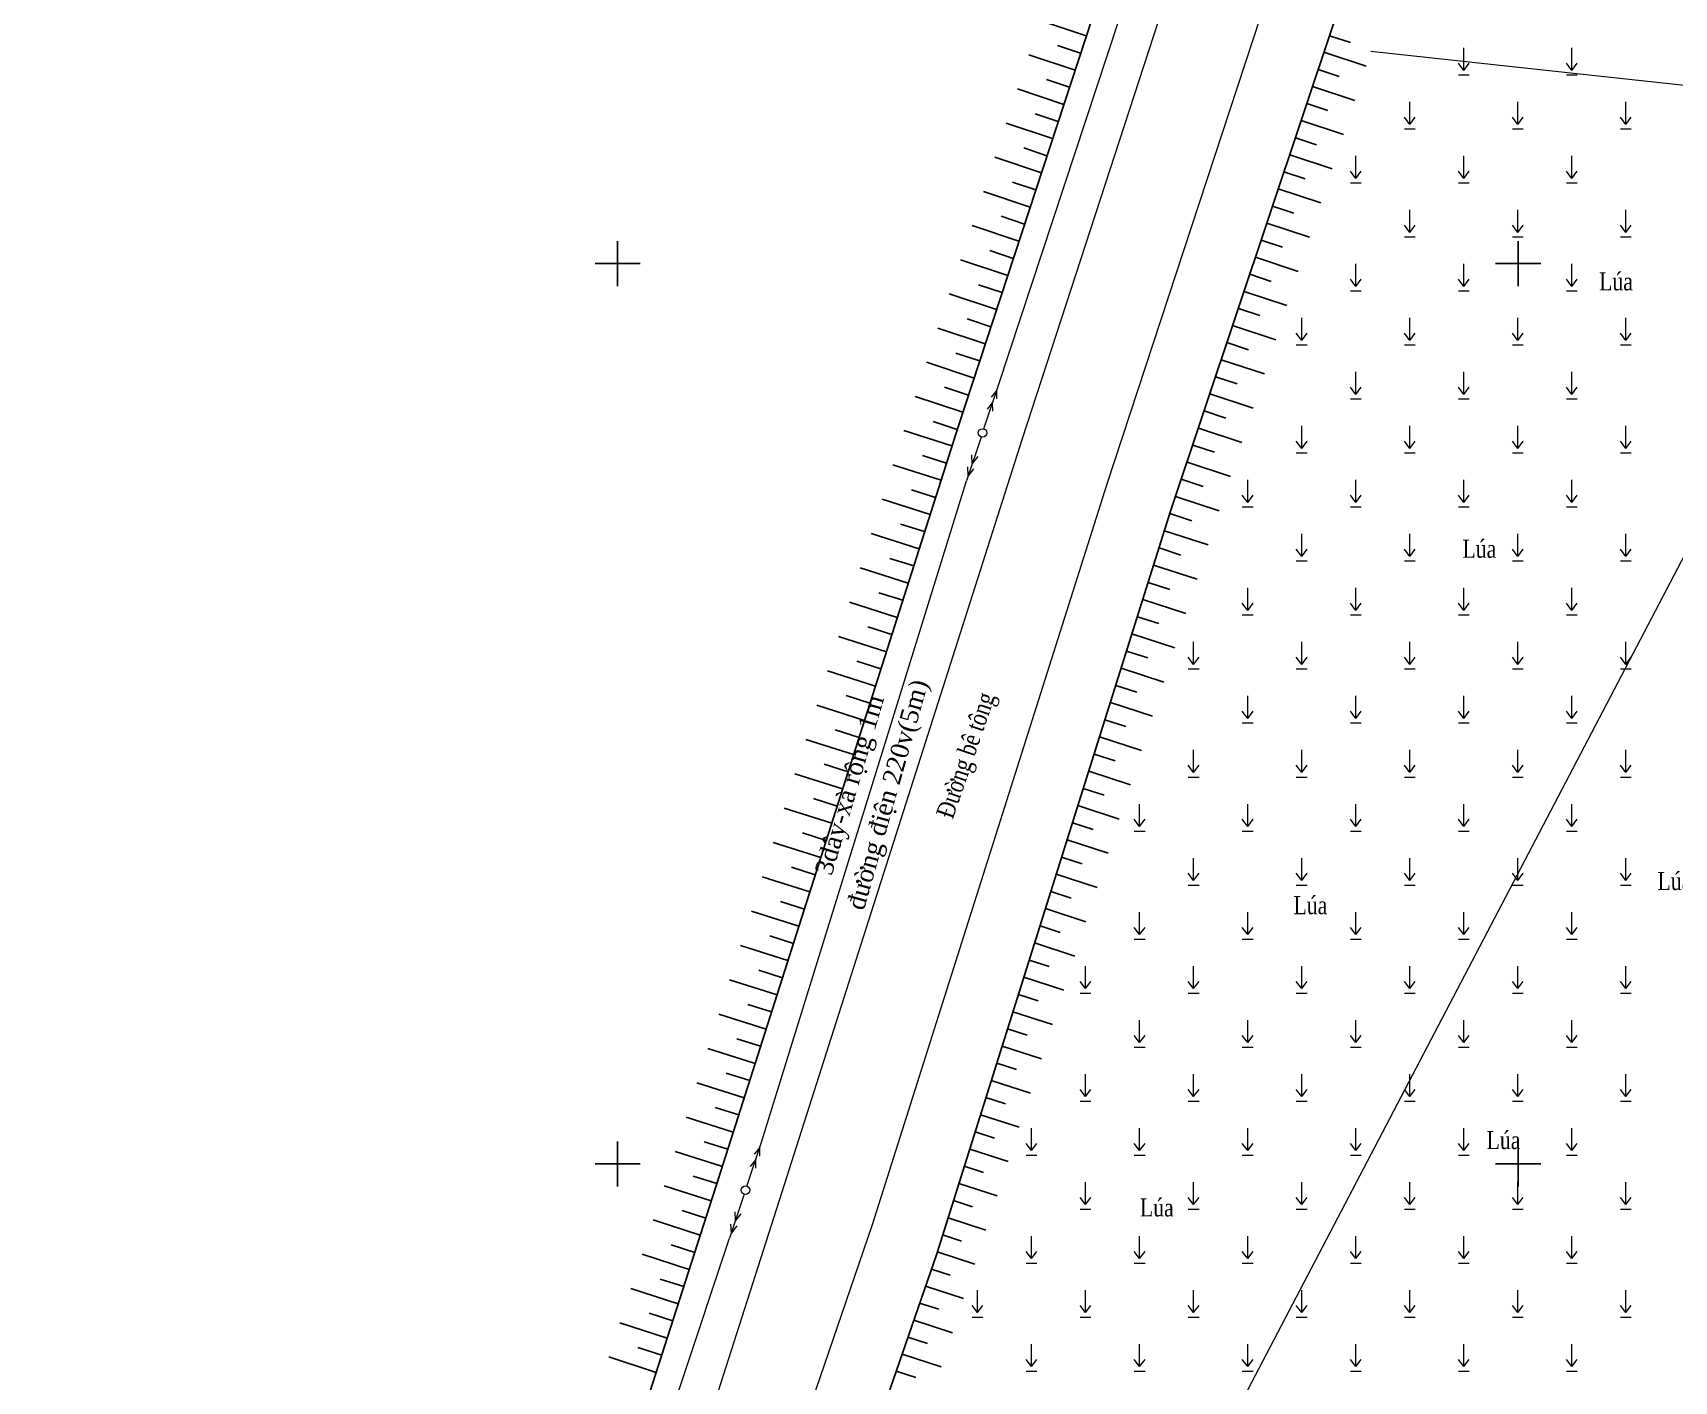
# Model space of a CAD drawing. Header units: metres. Extents: x 585499 to 586851, y 1565849 to 1566901.
# Drawn here: x 585967.5 to 586058.7, y 1566337.9 to 1566412.8 of the extents above; entities that cross this region are included whole.
import ezdxf

# ---------------------------------------------------------------- set-up
doc = ezdxf.new("R2010")
doc.units = ezdxf.units.M
for name, color, linetype in [('CTL', 165, 'Continuous'), ('K_HUNG', 7, 'Continuous'), ('taluy', 15, 'Continuous')]:
    doc.layers.add(name, color=color, linetype=linetype)
for name, color, linetype, lineweight in [('duong bo', 97, 'Continuous', 0), ('duong nhua-bt', 10, 'Continuous', 0), ('Ghi chu', 2, 'Continuous', 5), ('text', 7, 'Continuous', 0), ('ThucVat', 90, 'Continuous', 0), ('đuongdien', 2, 'Continuous', 0)]:
    doc.layers.add(name, color=color, linetype=linetype, lineweight=lineweight)
doc.styles.add('ghi chu', font='times.ttf', dxfattribs={"height": 1})

# ---------------------------------------------------------------- blocks, each defined once
blk = doc.blocks.new('cdct')
at = {"layer": 'Ghi chu'}
for points in [[(-0.9471882375665928, 0), (-11.22761537194384, 0)], [(-8.176448829700973, -0.6559830730514022), (-10, 0), (-8.176448829700973, 0.6967160433578101)], [(-5.322867662595911, -0.6559830730514022), (-7.146418832894994, 0), (-5.322867662595911, 0.6967160433578101)], [(0.9471882370920071, 0), (11.22761537194384, 0)], [(5.322867662595911, -0.6559830730514022), (7.146418832894938, 0), (5.322867662595911, 0.6967160433578101)], [(8.176448829700917, -0.6559830730514022), (10, 0), (8.176448829700917, 0.6967160433578101)]]:
    blk.add_lwpolyline(points, dxfattribs=at)
blk.add_circle((0, 0), 0.9471882373144785, dxfattribs=at)
blk = doc.blocks.new('aa')
at = {"layer": 'ThucVat', "color": 8}
for p, q in [((586849.3487158166, 1565409.619042327), (586849.3487158166, 1565410.869042327)), ((586849.3487158166, 1565409.619042327), (586849.0487158166, 1565410.019042327)), ((586849.3487158166, 1565409.619042327), (586849.6487158167, 1565410.019042327)), ((586849.0487158166, 1565409.369042327), (586849.6487158167, 1565409.369042327))]:
    blk.add_line(p, q, dxfattribs=at)

msp = doc.modelspace()

# ---------------------------------------------------------------- linework, layer by layer
at = {"layer": 'CTL', "color": 8}
for p, q in [((586026.0212236642, 1566412.648379835, 14.25), (586023.4695709859, 1566413.498452724, 14.25)), ((586026.0212236642, 1566412.648379835, 14.25), (586023.4695709859, 1566413.498452724, 14.25)), ((586025.7096552033, 1566411.698144293, 14.25), (586024.4315789868, 1566412.123930275, 14.25)), ((586025.7096552033, 1566411.698144293, 14.25), (586024.4315789868, 1566412.123930275, 14.25)), ((586039.5224970288, 1566412.655729125, 14.25), (586040.6937490227, 1566412.285969797, 14.25)), ((586039.5224970288, 1566412.655729125, 14.25), (586040.6937490227, 1566412.285969797, 14.25)), ((586025.3980867425, 1566410.747908751, 14.25), (586022.8374345548, 1566411.600979791, 14.25)), ((586025.3980867425, 1566410.747908751, 14.25), (586022.8374345548, 1566411.600979791, 14.25)), ((586039.2159365959, 1566411.737742571, 14.25), (586041.5532683677, 1566410.966051663, 14.25)), ((586039.2159365959, 1566411.737742571, 14.25), (586041.5532683677, 1566410.966051663, 14.25)), ((586025.0865182816, 1566409.797673209, 14.25), (586023.8039423105, 1566410.224958267, 14.25)), ((586025.0865182816, 1566409.797673209, 14.25), (586023.8039423105, 1566410.224958267, 14.25)), ((586038.8991817057, 1566410.789229002, 14.25), (586040.0694686205, 1566410.40284835, 14.25)), ((586038.8991817057, 1566410.789229002, 14.25), (586040.0694686205, 1566410.40284835, 14.25)), ((586024.7749498208, 1566408.847437667, 14.25), (586022.2052981239, 1566409.703506858, 14.25)), ((586024.7749498208, 1566408.847437667, 14.25), (586022.2052981239, 1566409.703506858, 14.25)), ((586038.5824268152, 1566409.840715432, 14.25), (586040.926242703, 1566409.066883735, 14.25)), ((586038.5824268152, 1566409.840715432, 14.25), (586040.926242703, 1566409.066883735, 14.25)), ((586024.46338136, 1566407.897202125, 14.25), (586023.1763056342, 1566408.325986258, 14.25)), ((586024.46338136, 1566407.897202125, 14.25), (586023.1763056342, 1566408.325986258, 14.25)), ((586038.2656719247, 1566408.892201863, 14.25), (586039.4392008977, 1566408.504750817, 14.25)), ((586038.2656719247, 1566408.892201863, 14.25), (586039.4392008977, 1566408.504750817, 14.25)), ((586024.1518128992, 1566406.946966583, 14.25), (586021.5731616929, 1566407.806033924, 14.25)), ((586024.1518128992, 1566406.946966583, 14.25), (586021.5731616929, 1566407.806033924, 14.25)), ((586037.9489170343, 1566407.943688294, 14.25), (586040.2992170383, 1566407.167715808, 14.25)), ((586037.9489170343, 1566407.943688294, 14.25), (586040.2992170383, 1566407.167715808, 14.25)), ((586037.632162144, 1566406.995174724, 14.25), (586038.8089331749, 1566406.606653284, 14.25)), ((586037.632162144, 1566406.995174724, 14.25), (586038.8089331749, 1566406.606653284, 14.25)), ((586023.5286759775, 1566405.046495499, 14.25), (586020.9410252619, 1566405.908560991, 14.25)), ((586023.5286759775, 1566405.046495499, 14.25), (586020.9410252619, 1566405.908560991, 14.25)), ((586023.8402444383, 1566405.996731041, 14.25), (586022.5486689578, 1566406.427014249, 14.25)), ((586023.8402444383, 1566405.996731041, 14.25), (586022.5486689578, 1566406.427014249, 14.25)), ((586037.3154072536, 1566406.046661155, 14.25), (586039.6721913737, 1566405.268547881, 14.25)), ((586037.3154072536, 1566406.046661155, 14.25), (586039.6721913737, 1566405.268547881, 14.25)), ((586036.9986523631, 1566405.098147586, 14.25), (586038.1786654522, 1566404.708555751, 14.25)), ((586036.9986523631, 1566405.098147586, 14.25), (586038.1786654522, 1566404.708555751, 14.25)), ((586022.9055390558, 1566403.146024415, 14.25), (586020.308888831, 1566404.011088058, 14.25)), ((586022.9055390558, 1566403.146024415, 14.25), (586020.308888831, 1566404.011088058, 14.25)), ((586023.2171075166, 1566404.096259957, 14.25), (586021.9210322816, 1566404.528042241, 14.25)), ((586023.2171075166, 1566404.096259957, 14.25), (586021.9210322816, 1566404.528042241, 14.25)), ((586036.6818974727, 1566404.149634017, 14.25), (586039.045165709, 1566403.369379954, 14.25)), ((586036.6818974727, 1566404.149634017, 14.25), (586039.045165709, 1566403.369379954, 14.25)), ((586036.3651425822, 1566403.201120447, 14.25), (586037.5483977294, 1566402.810458219, 14.25)), ((586036.3651425822, 1566403.201120447, 14.25), (586037.5483977294, 1566402.810458219, 14.25)), ((586022.2824021342, 1566401.245553331, 14.25), (586019.6767524, 1566402.113615124, 14.25)), ((586022.2824021342, 1566401.245553331, 14.25), (586019.6767524, 1566402.113615124, 14.25)), ((586022.5939705949, 1566402.195788873, 14.25), (586021.2933956052, 1566402.629070232, 14.25)), ((586022.5939705949, 1566402.195788873, 14.25), (586021.2933956052, 1566402.629070232, 14.25)), ((586036.0483876918, 1566402.252606878, 14.25), (586038.4181400443, 1566401.470212026, 14.25)), ((586036.0483876918, 1566402.252606878, 14.25), (586038.4181400443, 1566401.470212026, 14.25)), ((586035.7316328015, 1566401.304093309, 14.25), (586036.9181300068, 1566400.912360686, 14.25)), ((586035.7316328015, 1566401.304093309, 14.25), (586036.9181300068, 1566400.912360686, 14.25)), ((586021.6592652125, 1566399.345082247, 14.25), (586019.044615969, 1566400.216142191, 14.25)), ((586021.6592652125, 1566399.345082247, 14.25), (586019.044615969, 1566400.216142191, 14.25)), ((586021.9708336733, 1566400.295317789, 14.25), (586020.6657589289, 1566400.730098224, 14.25)), ((586021.9708336733, 1566400.295317789, 14.25), (586020.6657589289, 1566400.730098224, 14.25)), ((586035.4148779111, 1566400.35557974, 14.25), (586037.7911143797, 1566399.571044099, 14.25)), ((586035.4148779111, 1566400.35557974, 14.25), (586037.7911143797, 1566399.571044099, 14.25)), ((586035.0981230206, 1566399.40706617, 14.25), (586036.287862284, 1566399.014263153, 14.25)), ((586035.0981230206, 1566399.40706617, 14.25), (586036.287862284, 1566399.014263153, 14.25)), ((586021.0361282907, 1566397.444611164, 14.25), (586018.412479538, 1566398.318669258, 14.25)), ((586021.0361282907, 1566397.444611164, 14.25), (586018.412479538, 1566398.318669258, 14.25)), ((586021.3476967517, 1566398.394846706, 14.25), (586020.0381222526, 1566398.831126215, 14.25)), ((586021.3476967517, 1566398.394846706, 14.25), (586020.0381222526, 1566398.831126215, 14.25)), ((586034.7813681302, 1566398.458552601, 14.25), (586037.164088715, 1566397.671876172, 14.25)), ((586034.7813681302, 1566398.458552601, 14.25), (586037.164088715, 1566397.671876172, 14.25)), ((586034.4646132399, 1566397.510039032, 14.25), (586035.6575945613, 1566397.11616562, 14.25)), ((586034.4646132399, 1566397.510039032, 14.25), (586035.6575945613, 1566397.11616562, 14.25)), ((586020.7245598299, 1566396.494375622, 14.25), (586019.4104855761, 1566396.932154207, 14.25)), ((586020.7245598299, 1566396.494375622, 14.25), (586019.4104855761, 1566396.932154207, 14.25)), ((586034.1478583494, 1566396.561525462, 14.25), (586036.5370630503, 1566395.772708245, 14.25)), ((586034.1478583494, 1566396.561525462, 14.25), (586036.5370630503, 1566395.772708245, 14.25)), ((586020.412991369, 1566395.54414008, 14.25), (586017.7803431071, 1566396.421196325, 14.25)), ((586020.412991369, 1566395.54414008, 14.25), (586017.7803431071, 1566396.421196325, 14.25)), ((586033.831103459, 1566395.613011893, 14.25), (586035.0273268386, 1566395.218068087, 14.25)), ((586033.831103459, 1566395.613011893, 14.25), (586035.0273268386, 1566395.218068087, 14.25)), ((586020.1014229081, 1566394.593904538, 14.25), (586018.7828488998, 1566395.033182198, 14.25)), ((586020.1014229081, 1566394.593904538, 14.25), (586018.7828488998, 1566395.033182198, 14.25)), ((586033.5143485685, 1566394.664498324, 14.25), (586035.9100373856, 1566393.873540317, 14.25)), ((586033.5143485685, 1566394.664498324, 14.25), (586035.9100373856, 1566393.873540317, 14.25)), ((586019.7898544474, 1566393.643668996, 14.25), (586017.148206676, 1566394.523723391, 14.25)), ((586019.7898544474, 1566393.643668996, 14.25), (586017.148206676, 1566394.523723391, 14.25)), ((586019.4782859866, 1566392.693433454, 14.25), (586018.1552122235, 1566393.134210189, 14.25)), ((586019.4782859866, 1566392.693433454, 14.25), (586018.1552122235, 1566393.134210189, 14.25)), ((586033.1975936781, 1566393.715984755, 14.25), (586034.3970591158, 1566393.319970554, 14.25)), ((586033.1975936781, 1566393.715984755, 14.25), (586034.3970591158, 1566393.319970554, 14.25)), ((586019.1667175258, 1566391.743197912, 14.25), (586016.5160702451, 1566392.626250458, 14.25)), ((586019.1667175258, 1566391.743197912, 14.25), (586016.5160702451, 1566392.626250458, 14.25)), ((586032.8808387878, 1566392.767471185, 14.25), (586035.283011721, 1566391.97437239, 14.25)), ((586032.8808387878, 1566392.767471185, 14.25), (586035.283011721, 1566391.97437239, 14.25)), ((586018.8564357215, 1566390.792533726, 14.25), (586017.5282188755, 1566391.235023858, 14.25)), ((586018.8564357215, 1566390.792533726, 14.25), (586017.5282188755, 1566391.235023858, 14.25)), ((586032.5640838974, 1566391.818957616, 14.25), (586033.766791393, 1566391.421873021, 14.25)), ((586032.5640838974, 1566391.818957616, 14.25), (586033.766791393, 1566391.421873021, 14.25)), ((586018.5652977693, 1566389.878513786, 14.25), (586015.8912296441, 1566390.726405693, 14.25)), ((586018.5652977693, 1566389.878513786, 14.25), (586015.8912296441, 1566390.726405693, 14.25)), ((586032.2473290069, 1566390.870444047, 14.25), (586034.6559860563, 1566390.075204463, 14.25)), ((586032.2473290069, 1566390.870444047, 14.25), (586034.6559860563, 1566390.075204463, 14.25)), ((586018.261797168, 1566388.925681635, 14.25), (586016.9253886247, 1566389.349429249, 14.25)), ((586018.261797168, 1566388.925681635, 14.25), (586016.9253886247, 1566389.349429249, 14.25)), ((586031.9305741165, 1566389.921930478, 14.25), (586033.1365236703, 1566389.523775489, 14.25)), ((586031.9305741165, 1566389.921930478, 14.25), (586033.1365236703, 1566389.523775489, 14.25)), ((586017.9582965666, 1566387.972849484, 14.25), (586015.2867305184, 1566388.819948034, 14.25)), ((586017.9582965666, 1566387.972849484, 14.25), (586015.2867305184, 1566388.819948034, 14.25)), ((586031.613819226, 1566388.973416908, 14.25), (586034.0289603916, 1566388.176036536, 14.25)), ((586031.613819226, 1566388.973416908, 14.25), (586034.0289603916, 1566388.176036536, 14.25)), ((586017.6547959652, 1566387.020017333, 14.25), (586016.3196384604, 1566387.443368268, 14.25)), ((586017.6547959652, 1566387.020017333, 14.25), (586016.3196384604, 1566387.443368268, 14.25)), ((586031.2970643357, 1566388.024903339, 14.25), (586032.5062559475, 1566387.625677956, 14.25)), ((586031.2970643357, 1566388.024903339, 14.25), (586032.5062559475, 1566387.625677956, 14.25)), ((586017.3512953639, 1566386.067185182, 14.25), (586014.6822313927, 1566386.913490374, 14.25)), ((586017.3512953639, 1566386.067185182, 14.25), (586014.6822313927, 1566386.913490374, 14.25)), ((586030.9759373639, 1566387.063297696, 14.25), (586033.4047390339, 1566386.275951145, 14.25)), ((586030.9759373639, 1566387.063297696, 14.25), (586033.4047390339, 1566386.275951145, 14.25)), ((586017.0477947625, 1566385.114353031, 14.25), (586015.7138882962, 1566385.537307288, 14.25)), ((586017.0477947625, 1566385.114353031, 14.25), (586015.7138882962, 1566385.537307288, 14.25)), ((586030.6613880631, 1566386.11403435, 14.25), (586031.8788768712, 1566385.719360044, 14.25)), ((586030.6613880631, 1566386.11403435, 14.25), (586031.8788768712, 1566385.719360044, 14.25)), ((586016.7442941611, 1566384.161520879, 14.25), (586014.077732267, 1566385.007032715, 14.25)), ((586016.7442941611, 1566384.161520879, 14.25), (586014.077732267, 1566385.007032715, 14.25)), ((586030.3610132482, 1566385.160176051, 14.25), (586032.7879923248, 1566384.373420331, 14.25)), ((586030.3610132482, 1566385.160176051, 14.25), (586032.7879923248, 1566384.373420331, 14.25)), ((586030.0606384334, 1566384.206317751, 14.25), (586031.2701287018, 1566383.814236338, 14.25)), ((586030.0606384334, 1566384.206317751, 14.25), (586031.2701287018, 1566383.814236338, 14.25)), ((586016.1372929583, 1566382.255856577, 14.25), (586013.4732331414, 1566383.100575055, 14.25)), ((586016.1372929583, 1566382.255856577, 14.25), (586013.4732331414, 1566383.100575055, 14.25)), ((586016.4407935598, 1566383.208688728, 14.25), (586015.1081381319, 1566383.631246307, 14.25)), ((586016.4407935598, 1566383.208688728, 14.25), (586015.1081381319, 1566383.631246307, 14.25)), ((586029.7602636187, 1566383.252459451, 14.25), (586032.1712456158, 1566382.470889518, 14.25)), ((586029.7602636187, 1566383.252459451, 14.25), (586032.1712456158, 1566382.470889518, 14.25)), ((586029.4598888038, 1566382.298601151, 14.25), (586030.6613805325, 1566381.909112631, 14.25)), ((586029.4598888038, 1566382.298601151, 14.25), (586030.6613805325, 1566381.909112631, 14.25)), ((586015.5302917557, 1566380.350192275, 14.25), (586012.8687340156, 1566381.194117396, 14.25)), ((586015.5302917557, 1566380.350192275, 14.25), (586012.8687340156, 1566381.194117396, 14.25)), ((586015.833792357, 1566381.303024426, 14.25), (586014.5023879677, 1566381.725185326, 14.25)), ((586015.833792357, 1566381.303024426, 14.25), (586014.5023879677, 1566381.725185326, 14.25)), ((586029.159513989, 1566381.344742852, 14.25), (586031.5544989068, 1566380.568358704, 14.25)), ((586029.159513989, 1566381.344742852, 14.25), (586031.5544989068, 1566380.568358704, 14.25)), ((586028.8591391741, 1566380.390884552, 14.25), (586030.0526323633, 1566380.003988924, 14.25)), ((586028.8591391741, 1566380.390884552, 14.25), (586030.0526323633, 1566380.003988924, 14.25)), ((586014.9232905529, 1566378.444527972, 14.25), (586012.2642348899, 1566379.287659737, 14.25)), ((586014.9232905529, 1566378.444527972, 14.25), (586012.2642348899, 1566379.287659737, 14.25)), ((586015.2267911542, 1566379.397360124, 14.25), (586013.8966378035, 1566379.819124345, 14.25)), ((586015.2267911542, 1566379.397360124, 14.25), (586013.8966378035, 1566379.819124345, 14.25)), ((586028.5587643592, 1566379.437026252, 14.25), (586030.9377521978, 1566378.66582789, 14.25)), ((586028.5587643592, 1566379.437026252, 14.25), (586030.9377521978, 1566378.66582789, 14.25)), ((586028.2583895444, 1566378.483167952, 14.25), (586029.4438841939, 1566378.098865218, 14.25)), ((586028.2583895444, 1566378.483167952, 14.25), (586029.4438841939, 1566378.098865218, 14.25)), ((586014.3162893502, 1566376.53886367, 14.25), (586011.6597357643, 1566377.381202077, 14.25)), ((586014.3162893502, 1566376.53886367, 14.25), (586011.6597357643, 1566377.381202077, 14.25)), ((586014.6197899515, 1566377.491695821, 14.25), (586013.2908876393, 1566377.913063364, 14.25)), ((586014.6197899515, 1566377.491695821, 14.25), (586013.2908876393, 1566377.913063364, 14.25)), ((586027.9580147295, 1566377.529309653, 14.25), (586030.3210054889, 1566376.763297077, 14.25)), ((586027.9580147295, 1566377.529309653, 14.25), (586030.3210054889, 1566376.763297077, 14.25)), ((586027.6576399148, 1566376.575451353, 14.25), (586028.8351360245, 1566376.193741512, 14.25)), ((586027.6576399148, 1566376.575451353, 14.25), (586028.8351360245, 1566376.193741512, 14.25)), ((586014.0127887487, 1566375.586031519, 14.25), (586012.685137475, 1566376.007002383, 14.25)), ((586014.0127887487, 1566375.586031519, 14.25), (586012.685137475, 1566376.007002383, 14.25)), ((586027.3572650999, 1566375.621593053, 14.25), (586029.7042587799, 1566374.860766263, 14.25)), ((586027.3572650999, 1566375.621593053, 14.25), (586029.7042587799, 1566374.860766263, 14.25)), ((586013.7092881474, 1566374.633199368, 14.25), (586011.0552366385, 1566375.474744418, 14.25)), ((586013.7092881474, 1566374.633199368, 14.25), (586011.0552366385, 1566375.474744418, 14.25)), ((586027.0568902851, 1566374.667734754, 14.25), (586028.2263878552, 1566374.288617805, 14.25)), ((586027.0568902851, 1566374.667734754, 14.25), (586028.2263878552, 1566374.288617805, 14.25)), ((586013.4057875461, 1566373.680367217, 14.25), (586012.0793873109, 1566374.100941402, 14.25)), ((586013.4057875461, 1566373.680367217, 14.25), (586012.0793873109, 1566374.100941402, 14.25)), ((586026.7565154702, 1566373.713876454, 14.25), (586029.0875120708, 1566372.958235449, 14.25)), ((586026.7565154702, 1566373.713876454, 14.25), (586029.0875120708, 1566372.958235449, 14.25)), ((586013.1022869447, 1566372.727535065, 14.25), (586010.4507375128, 1566373.568286759, 14.25)), ((586013.1022869447, 1566372.727535065, 14.25), (586010.4507375128, 1566373.568286759, 14.25)), ((586012.7987863433, 1566371.774702915, 14.25), (586011.4736371466, 1566372.194880422, 14.25)), ((586012.7987863433, 1566371.774702915, 14.25), (586011.4736371466, 1566372.194880422, 14.25)), ((586026.4561406554, 1566372.760018154, 14.25), (586027.6176396859, 1566372.383494098, 14.25)), ((586026.4561406554, 1566372.760018154, 14.25), (586027.6176396859, 1566372.383494098, 14.25)), ((586012.495285742, 1566370.821870763, 14.25), (586009.846238387, 1566371.661829099, 14.25)), ((586012.495285742, 1566370.821870763, 14.25), (586009.846238387, 1566371.661829099, 14.25)), ((586026.1557658406, 1566371.806159854, 14.25), (586028.4707653618, 1566371.055704636, 14.25)), ((586026.1557658406, 1566371.806159854, 14.25), (586028.4707653618, 1566371.055704636, 14.25)), ((586012.1917851404, 1566369.869038612, 14.25), (586010.8678869824, 1566370.288819441, 14.25)), ((586012.1917851404, 1566369.869038612, 14.25), (586010.8678869824, 1566370.288819441, 14.25)), ((586025.8553910258, 1566370.852301555, 14.25), (586027.0088915166, 1566370.478370392, 14.25)), ((586025.8553910258, 1566370.852301555, 14.25), (586027.0088915166, 1566370.478370392, 14.25)), ((586011.8882845391, 1566368.916206461, 14.25), (586009.2417392614, 1566369.75537144, 14.25)), ((586011.8882845391, 1566368.916206461, 14.25), (586009.2417392614, 1566369.75537144, 14.25)), ((586025.5550162109, 1566369.898443255, 14.25), (586027.8540186528, 1566369.153173822, 14.25)), ((586025.5550162109, 1566369.898443255, 14.25), (586027.8540186528, 1566369.153173822, 14.25)), ((586011.5847839379, 1566367.96337431, 14.25), (586010.2621368181, 1566368.38275846, 14.25)), ((586011.5847839379, 1566367.96337431, 14.25), (586010.2621368181, 1566368.38275846, 14.25)), ((586025.2546413961, 1566368.944584955, 14.25), (586026.4001433472, 1566368.573246685, 14.25)), ((586025.2546413961, 1566368.944584955, 14.25), (586026.4001433472, 1566368.573246685, 14.25)), ((586011.2812833365, 1566367.010542159, 14.25), (586008.6372401357, 1566367.84891378, 14.25)), ((586011.2812833365, 1566367.010542159, 14.25), (586008.6372401357, 1566367.84891378, 14.25)), ((586024.9542665812, 1566367.990726655, 14.25), (586027.2372719438, 1566367.250643008, 14.25)), ((586024.9542665812, 1566367.990726655, 14.25), (586027.2372719438, 1566367.250643008, 14.25)), ((586010.9777827351, 1566366.057710008, 14.25), (586009.656386654, 1566366.476697479, 14.25)), ((586010.9777827351, 1566366.057710008, 14.25), (586009.656386654, 1566366.476697479, 14.25)), ((586024.6538917664, 1566367.036868356, 14.25), (586025.7913951778, 1566366.668122979, 14.25)), ((586024.6538917664, 1566367.036868356, 14.25), (586025.7913951778, 1566366.668122979, 14.25)), ((586010.6742821337, 1566365.104877856, 14.25), (586008.03274101, 1566365.942456121, 14.25)), ((586010.6742821337, 1566365.104877856, 14.25), (586008.03274101, 1566365.942456121, 14.25)), ((586024.3535169516, 1566366.083010056, 14.25), (586026.6205252348, 1566365.348112195, 14.25)), ((586024.3535169516, 1566366.083010056, 14.25), (586026.6205252348, 1566365.348112195, 14.25)), ((586024.0531421368, 1566365.129151756, 14.25), (586025.1826470086, 1566364.762999272, 14.25)), ((586024.0531421368, 1566365.129151756, 14.25), (586025.1826470086, 1566364.762999272, 14.25)), ((586010.0672809309, 1566363.199213554, 14.25), (586007.4282418843, 1566364.035998462, 14.25)), ((586010.0672809309, 1566363.199213554, 14.25), (586007.4282418843, 1566364.035998462, 14.25)), ((586010.3707815323, 1566364.152045705, 14.25), (586009.0506364896, 1566364.570636498, 14.25)), ((586010.3707815323, 1566364.152045705, 14.25), (586009.0506364896, 1566364.570636498, 14.25)), ((586023.7527673219, 1566364.175293457, 14.25), (586026.0037785259, 1566363.445581381, 14.25)), ((586023.7527673219, 1566364.175293457, 14.25), (586026.0037785259, 1566363.445581381, 14.25)), ((586023.452392507, 1566363.221435157, 14.25), (586024.5738988391, 1566362.857875566, 14.25)), ((586023.452392507, 1566363.221435157, 14.25), (586024.5738988391, 1566362.857875566, 14.25)), ((586009.4602797282, 1566361.293549252, 14.25), (586006.8237427586, 1566362.129540802, 14.25)), ((586009.4602797282, 1566361.293549252, 14.25), (586006.8237427586, 1566362.129540802, 14.25)), ((586009.7637803296, 1566362.246381403, 14.25), (586008.4448863255, 1566362.664575517, 14.25)), ((586009.7637803296, 1566362.246381403, 14.25), (586008.4448863255, 1566362.664575517, 14.25)), ((586023.1520176922, 1566362.267576857, 14.25), (586025.3870318168, 1566361.543050568, 14.25)), ((586023.1520176922, 1566362.267576857, 14.25), (586025.3870318168, 1566361.543050568, 14.25)), ((586022.8516428773, 1566361.313718557, 14.25), (586023.9651506698, 1566360.952751859, 14.25)), ((586022.8516428773, 1566361.313718557, 14.25), (586023.9651506698, 1566360.952751859, 14.25)), ((586008.8532785254, 1566359.387884949, 14.25), (586006.2192436329, 1566360.223083143, 14.25)), ((586008.8532785254, 1566359.387884949, 14.25), (586006.2192436329, 1566360.223083143, 14.25)), ((586009.1567791268, 1566360.340717101, 14.25), (586007.8391361614, 1566360.758514537, 14.25)), ((586009.1567791268, 1566360.340717101, 14.25), (586007.8391361614, 1566360.758514537, 14.25)), ((586022.5512680626, 1566360.359860257, 14.25), (586024.7702851078, 1566359.640519754, 14.25)), ((586022.5512680626, 1566360.359860257, 14.25), (586024.7702851078, 1566359.640519754, 14.25)), ((586022.2508932478, 1566359.406001958, 14.25), (586023.3564025005, 1566359.047628152, 14.25)), ((586022.2508932478, 1566359.406001958, 14.25), (586023.3564025005, 1566359.047628152, 14.25)), ((586008.2462773228, 1566357.482220647, 14.25), (586005.6147445072, 1566358.316625484, 14.25)), ((586008.2462773228, 1566357.482220647, 14.25), (586005.6147445072, 1566358.316625484, 14.25)), ((586008.5497779242, 1566358.435052798, 14.25), (586007.2333859971, 1566358.852453556, 14.25)), ((586008.5497779242, 1566358.435052798, 14.25), (586007.2333859971, 1566358.852453556, 14.25)), ((586021.9505184329, 1566358.452143658, 14.25), (586024.1535383988, 1566357.73798894, 14.25)), ((586021.9505184329, 1566358.452143658, 14.25), (586024.1535383988, 1566357.73798894, 14.25)), ((586021.6501436181, 1566357.498285358, 14.25), (586022.7476543311, 1566357.142504446, 14.25)), ((586021.6501436181, 1566357.498285358, 14.25), (586022.7476543311, 1566357.142504446, 14.25)), ((586007.63927612, 1566355.576556345, 14.25), (586005.0102453815, 1566356.410167824, 14.25)), ((586007.63927612, 1566355.576556345, 14.25), (586005.0102453815, 1566356.410167824, 14.25)), ((586007.9427767214, 1566356.529388496, 14.25), (586006.6276358329, 1566356.946392575, 14.25)), ((586007.9427767214, 1566356.529388496, 14.25), (586006.6276358329, 1566356.946392575, 14.25)), ((586021.3497688032, 1566356.544427059, 14.25), (586023.5367916898, 1566355.835458127, 14.25)), ((586021.3497688032, 1566356.544427059, 14.25), (586023.5367916898, 1566355.835458127, 14.25)), ((586021.0493939883, 1566355.590568759, 14.25), (586022.1389061618, 1566355.237380739, 14.25)), ((586021.0493939883, 1566355.590568759, 14.25), (586022.1389061618, 1566355.237380739, 14.25)), ((586007.3357755186, 1566354.623724194, 14.25), (586006.0218856686, 1566355.040331594, 14.25)), ((586007.3357755186, 1566354.623724194, 14.25), (586006.0218856686, 1566355.040331594, 14.25)), ((586020.7490191736, 1566354.636710459, 14.25), (586022.9200449808, 1566353.932927313, 14.25)), ((586020.7490191736, 1566354.636710459, 14.25), (586022.9200449808, 1566353.932927313, 14.25)), ((586007.0322749172, 1566353.670892043, 14.25), (586004.4057462558, 1566354.503710165, 14.25)), ((586007.0322749172, 1566353.670892043, 14.25), (586004.4057462558, 1566354.503710165, 14.25)), ((586020.4486443588, 1566353.682852159, 14.25), (586021.5301579926, 1566353.332257033, 14.25)), ((586020.4486443588, 1566353.682852159, 14.25), (586021.5301579926, 1566353.332257033, 14.25)), ((586006.7287743159, 1566352.718059891, 14.25), (586005.4161355044, 1566353.134270613, 14.25)), ((586006.7287743159, 1566352.718059891, 14.25), (586005.4161355044, 1566353.134270613, 14.25)), ((586006.4252737145, 1566351.76522774, 14.25), (586003.80124713, 1566352.597252505, 14.25)), ((586006.4252737145, 1566351.76522774, 14.25), (586003.80124713, 1566352.597252505, 14.25)), ((586020.1482695439, 1566352.72899386, 14.25), (586022.3032982718, 1566352.030396499, 14.25)), ((586020.1482695439, 1566352.72899386, 14.25), (586022.3032982718, 1566352.030396499, 14.25)), ((586006.1217731131, 1566350.812395589, 14.25), (586004.8103853401, 1566351.228209632, 14.25)), ((586006.1217731131, 1566350.812395589, 14.25), (586004.8103853401, 1566351.228209632, 14.25)), ((586019.8478947291, 1566351.77513556, 14.25), (586020.9214098232, 1566351.427133326, 14.25)), ((586019.8478947291, 1566351.77513556, 14.25), (586020.9214098232, 1566351.427133326, 14.25)), ((586005.8182725118, 1566349.859563438, 14.25), (586003.1967480044, 1566350.690794846, 14.25)), ((586005.8182725118, 1566349.859563438, 14.25), (586003.1967480044, 1566350.690794846, 14.25)), ((586019.5475199142, 1566350.82127726, 14.25), (586021.6865515627, 1566350.127865686, 14.25)), ((586019.5475199142, 1566350.82127726, 14.25), (586021.6865515627, 1566350.127865686, 14.25)), ((586005.5140592655, 1566348.906957252, 14.25), (586004.2042788535, 1566349.322261634, 14.25)), ((586005.5140592655, 1566348.906957252, 14.25), (586004.2042788535, 1566349.322261634, 14.25)), ((586019.2471450994, 1566349.86741896, 14.25), (586020.3126616539, 1566349.52200962, 14.25)), ((586019.2471450994, 1566349.86741896, 14.25), (586020.3126616539, 1566349.52200962, 14.25)), ((586005.2029730473, 1566347.938736591, 14.25), (586002.5881477423, 1566348.785651526, 14.25)), ((586005.2029730473, 1566347.938736591, 14.25), (586002.5881477423, 1566348.785651526, 14.25)), ((586018.9467702846, 1566348.913560661, 14.25), (586021.0698048538, 1566348.225334872, 14.25)), ((586018.9467702846, 1566348.913560661, 14.25), (586021.0698048538, 1566348.225334872, 14.25)), ((586004.8970767165, 1566346.986668867, 14.25), (586003.5885466174, 1566347.410488264, 14.25)), ((586004.8970767165, 1566346.986668867, 14.25), (586003.5885466174, 1566347.410488264, 14.25)), ((586018.6463954697, 1566347.959702361, 14.25), (586019.7039134845, 1566347.616885913, 14.25)), ((586018.6463954697, 1566347.959702361, 14.25), (586019.7039134845, 1566347.616885913, 14.25)), ((586004.5911803858, 1566346.034601144, 14.25), (586001.9718852945, 1566346.882963797, 14.25)), ((586004.5911803858, 1566346.034601144, 14.25), (586001.9718852945, 1566346.882963797, 14.25)), ((586018.3460206549, 1566347.005844061, 14.25), (586020.4530581448, 1566346.322804058, 14.25)), ((586018.3460206549, 1566347.005844061, 14.25), (586020.4530581448, 1566346.322804058, 14.25)), ((586004.285284055, 1566345.08253342, 14.25), (586002.9745190628, 1566345.507076676, 14.25)), ((586004.285284055, 1566345.08253342, 14.25), (586002.9745190628, 1566345.507076676, 14.25)), ((586018.0456458401, 1566346.051985762, 14.25), (586019.0951653152, 1566345.711762207, 14.25)), ((586018.0456458401, 1566346.051985762, 14.25), (586019.0951653152, 1566345.711762207, 14.25)), ((586003.9793877242, 1566344.130465697, 14.25), (586001.3556228467, 1566344.980276067, 14.25)), ((586003.9793877242, 1566344.130465697, 14.25), (586001.3556228467, 1566344.980276067, 14.25)), ((586017.7474720535, 1566345.10511696, 14.25), (586019.8338067385, 1566344.421089813, 14.25)), ((586017.7474720535, 1566345.10511696, 14.25), (586019.8338067385, 1566344.421089813, 14.25)), ((586017.4238203571, 1566344.15885487, 14.25), (586018.4730420979, 1566343.814856297, 14.25)), ((586017.4238203571, 1566344.15885487, 14.25), (586018.4730420979, 1566343.814856297, 14.25)), ((586003.3675950627, 1566342.22633025, 14.25), (586000.739360399, 1566343.077588338, 14.25)), ((586003.3675950627, 1566342.22633025, 14.25), (586000.739360399, 1566343.077588338, 14.25)), ((586003.6734913934, 1566343.178397973, 14.25), (586002.3604915082, 1566343.603665088, 14.25)), ((586003.6734913934, 1566343.178397973, 14.25), (586002.3604915082, 1566343.603665088, 14.25)), ((586017.0973486378, 1566343.213517355, 14.25), (586019.2107209391, 1566342.520625636, 14.25)), ((586017.0973486378, 1566343.213517355, 14.25), (586019.2107209391, 1566342.520625636, 14.25)), ((586016.7708769185, 1566342.26817984, 14.25), (586017.8350274789, 1566341.919286694, 14.25)), ((586016.7708769185, 1566342.26817984, 14.25), (586017.8350274789, 1566341.919286694, 14.25)), ((586002.7558024012, 1566340.322194803, 14.25), (586000.1230979512, 1566341.174900609, 14.25)), ((586002.7558024012, 1566340.322194803, 14.25), (586000.1230979512, 1566341.174900609, 14.25)), ((586003.0616987318, 1566341.274262526, 14.25), (586001.7464639535, 1566341.7002535, 14.25)), ((586003.0616987318, 1566341.274262526, 14.25), (586001.7464639535, 1566341.7002535, 14.25)), ((586016.4444051991, 1566341.322842325, 14.25), (586018.5876351397, 1566340.62016146, 14.25)), ((586016.4444051991, 1566341.322842325, 14.25), (586018.5876351397, 1566340.62016146, 14.25)), ((586016.1179334797, 1566340.37750481, 14.25), (586017.1970128599, 1566340.02371709, 14.25)), ((586016.1179334797, 1566340.37750481, 14.25), (586017.1970128599, 1566340.02371709, 14.25)), ((586002.1440097396, 1566338.418059355, 14.25), (585999.5068355034, 1566339.272212879, 14.25)), ((586002.1440097396, 1566338.418059355, 14.25), (585999.5068355034, 1566339.272212879, 14.25)), ((586002.4499060704, 1566339.370127079, 14.25), (586001.1324363989, 1566339.796841912, 14.25)), ((586002.4499060704, 1566339.370127079, 14.25), (586001.1324363989, 1566339.796841912, 14.25)), ((586015.7914617605, 1566339.432167295, 14.25), (586017.9645493403, 1566338.719697283, 14.25)), ((586015.7914617605, 1566339.432167295, 14.25), (586017.9645493403, 1566338.719697283, 14.25)), ((586015.4649900412, 1566338.48682978, 14.25), (586016.5589982409, 1566338.128147487, 14.25)), ((586015.4649900412, 1566338.48682978, 14.25), (586016.5589982409, 1566338.128147487, 14.25))]:
    msp.add_line(p, q, dxfattribs=at)
at = {"layer": 'duong bo', "color": 8, "elevation": 14.25}
for points in [[(586059.2392431505, 1566409.902624588), (586041.822, 1566411.78)], [(586027.1103800487, 1566322.378825809), (586060.335600774, 1566385.875279725), (586067.1230358863, 1566407.586585536)]]:
    msp.add_lwpolyline(points, dxfattribs=at)
at = {"layer": 'duong nhua-bt', "color": 8, "elevation": 14.25}
for points in [[(585967.533, 1566221.544), (585979.895, 1566257.18), (585985.248, 1566273.955), (585994.4970000001, 1566302.686), (586008.9890000001, 1566347.977), (586022.479, 1566390.292), (586036.784, 1566434.23), (586050.0070000001, 1566476.543), (586062.9500000001, 1566517.958), (586075.755, 1566558.661), (586087.817, 1566596.798), (586113.8150000001, 1566679.504), (586113.8150000001, 1566679.504), (586116.54, 1566689.232)], [(586061.3160000001, 1566493.328), (586055.033, 1566474.762), (586048.361, 1566453.242), (586041.6610000001, 1566431.898), (586027.1610000001, 1566387.759), (586014.1340000001, 1566346.609), (585998.4280000001, 1566300.666), (585984.6460000001, 1566255.972)]]:
    msp.add_lwpolyline(points, dxfattribs=at)
at = {"layer": 'K_HUNG', "color": 8}
for p, q in [((586000, 1566398.75), (586000, 1566401.25)), ((586050, 1566398.75), (586050, 1566401.25)), ((585998.75, 1566400), (586001.25, 1566400)), ((586048.75, 1566400), (586051.25, 1566400)), ((586000, 1566348.75), (586000, 1566351.25)), ((586050, 1566348.75), (586050, 1566351.25)), ((585998.75, 1566350), (586001.25, 1566350)), ((586048.75, 1566350), (586051.25, 1566350))]:
    msp.add_line(p, q, dxfattribs=at)
at = {"layer": 'taluy', "color": 8, "elevation": 14.25}
for points in [[(585972.843, 1566245.085), (585978.547, 1566267.242), (585980.968, 1566274.282), (585990.799, 1566303.108), (586005.6050000001, 1566349.19), (586018.905, 1566390.945), (586033.43, 1566435.244), (586045.7050000001, 1566477.472), (586052.1077016678, 1566495.937824969), (586051.103, 1566498.481), (586050.6645768755, 1566499.440011313), (586048.2553768421, 1566500.496882646), (586038.5240000001, 1566504.038)], [(585972.843, 1566245.085), (585978.547, 1566267.242), (585980.968, 1566274.282), (585990.799, 1566303.108), (586005.6050000001, 1566349.19), (586018.905, 1566390.945), (586033.43, 1566435.244), (586045.7050000001, 1566477.472), (586052.1077016678, 1566495.937824969), (586051.103, 1566498.481), (586050.6645768755, 1566499.440011313), (586048.2553768421, 1566500.496882646), (586038.5240000001, 1566504.038)], [(586064.5623780946, 1566493.315114856), (586060.344, 1566478.184), (586058.6960000001, 1566473.493), (586053.0700000001, 1566452.881), (586045.354, 1566430.118), (586030.702, 1566386.243), (586017.7150000001, 1566345.002), (586002.013, 1566299.535), (585993.2520000001, 1566270.945), (585992.0710000001, 1566266.982), (585991.6270000001, 1566265.985), (585988.5320000001, 1566256.211), (585987.8550000001, 1566254.024), (585983.848, 1566241.358)], [(586064.5623780946, 1566493.315114856), (586060.344, 1566478.184), (586058.6960000001, 1566473.493), (586053.0700000001, 1566452.881), (586045.354, 1566430.118), (586030.702, 1566386.243), (586017.7150000001, 1566345.002), (586002.013, 1566299.535), (585993.2520000001, 1566270.945), (585992.0710000001, 1566266.982), (585991.6270000001, 1566265.985), (585988.5320000001, 1566256.211), (585987.8550000001, 1566254.024), (585983.848, 1566241.358)]]:
    msp.add_lwpolyline(points, dxfattribs=at)
at = {"layer": 'đuongdien', "color": 8, "elevation": 14.25}
for points in [[(586021.1436435774, 1566393.258521097), (586033.9113564227, 1566431.990478903)], [(586007.9906435774, 1566351.203521098), (586019.3723564227, 1566387.931478902)], [(585992.8096435773, 1566305.560521097), (586006.2193564228, 1566345.876478903)]]:
    msp.add_lwpolyline(points, dxfattribs=at)

# ---------------------------------------------------------------- block references
at = {"layer": 'Ghi chu', "color": 8, "xscale": 0.249999999932685, "yscale": 0.249999999932685, "zscale": 0.249999999932685, "rotation": 71.60759187456085}
for p in [(586020.258, 1566390.595, 14.25), (586007.1050000001, 1566348.54, 14.25)]:
    msp.add_blockref('cdct', p, dxfattribs=at)
at = {"layer": 'ThucVat', "color": 8}
for p in [(-802.3659580755048, 1001.117560295621), (-796.3659580755048, 1001.117560295621), (-796.3659580755048, 1001.117560295621), (-805.3659580755048, 998.1175602956209), (-799.3659580755048, 998.1175602956209), (-793.3659580755048, 998.1175602956209), (-793.3659580755048, 998.1175602956209), (-808.3659580755048, 995.1175602956209), (-802.3659580755048, 995.1175602956209), (-796.3659580755048, 995.1175602956209), (-796.3659580755048, 995.1175602956209), (-805.3659580755048, 992.1175602956209), (-799.3659580755048, 992.1175602956209), (-793.3659580755048, 992.1175602956209), (-793.3659580755048, 992.1175602956209), (-808.3659580755048, 989.1175602956209), (-802.3659580755048, 989.1175602956209), (-796.3659580755048, 989.1175602956209), (-796.3659580755048, 989.1175602956209), (-811.3659580755048, 986.1175602956209), (-805.3659580755048, 986.1175602956209), (-799.3659580755048, 986.1175602956209), (-793.3659580755048, 986.1175602956209), (-793.3659580755048, 986.1175602956209), (-808.3659580755048, 983.1175602956209), (-802.3659580755048, 983.1175602956209), (-796.3659580755048, 983.1175602956209), (-796.3659580755048, 983.1175602956209), (-811.3659580755048, 980.1175602956209), (-805.3659580755048, 980.1175602956209), (-799.3659580755048, 980.1175602956209), (-793.3659580755048, 980.1175602956209), (-793.3659580755048, 980.1175602956209), (-814.3659580755048, 977.1175602956209), (-808.3659580755048, 977.1175602956209), (-802.3659580755048, 977.1175602956209), (-796.3659580755048, 977.1175602956209), (-796.3659580755048, 977.1175602956209), (-811.3659580755048, 974.1175602956209), (-811.3659580755048, 974.1175602956209), (-805.3659580755048, 974.1175602956209), (-805.3659580755048, 974.1175602956209), (-799.3659580755048, 974.1175602956209), (-799.3659580755048, 974.1175602956209), (-793.3659580755048, 974.1175602956209), (-814.3659580755048, 971.1175602956209), (-814.3659580755048, 971.1175602956209), (-808.3659580755048, 971.1175602956209), (-808.3659580755048, 971.1175602956209), (-802.3659580755048, 971.1175602956209), (-802.3659580755048, 971.1175602956209), (-796.3659580755048, 971.1175602956209), (-817.3659580755048, 968.1175602956209), (-811.3659580755048, 968.1175602956209), (-805.3659580755048, 968.1175602956209), (-799.3659580755048, 968.1175602956209), (-793.3659580755048, 968.1175602956209), (-793.3659580755048, 968.1175602956209), (-814.3659580755048, 965.1175602956209), (-808.3659580755048, 965.1175602956209), (-802.3659580755048, 965.1175602956209), (-796.3659580755048, 965.1175602956209), (-796.3659580755048, 965.1175602956209), (-817.3659580755048, 962.1175602956209), (-811.3659580755048, 962.1175602956209), (-805.3659580755048, 962.1175602956209), (-799.3659580755048, 962.1175602956209), (-793.3659580755048, 962.1175602956209), (-793.3659580755048, 962.1175602956209), (-820.3659580755048, 959.1175602956209), (-814.3659580755048, 959.1175602956209), (-808.3659580755048, 959.1175602956209), (-802.3659580755048, 959.1175602956209), (-796.3659580755048, 959.1175602956209), (-796.3659580755048, 959.1175602956209), (-817.3659580755048, 956.1175602956209), (-811.3659580755048, 956.1175602956209), (-805.3659580755048, 956.1175602956209), (-799.3659580755048, 956.1175602956209), (-793.3659580755048, 956.1175602956209), (-793.3659580755048, 956.1175602956209), (-820.3659580755048, 953.1175602956209), (-814.3659580755048, 953.1175602956209), (-808.3659580755048, 953.1175602956209), (-802.3659580755048, 953.1175602956209), (-796.3659580755048, 953.1175602956209), (-796.3659580755048, 953.1175602956209), (-823.3659580755048, 950.1175602956209), (-817.3659580755048, 950.1175602956209), (-811.3659580755048, 950.1175602956209), (-805.3659580755048, 950.1175602956209), (-799.3659580755048, 950.1175602956209), (-793.3659580755048, 950.1175602956209), (-793.3659580755048, 950.1175602956209), (-820.3659580755048, 947.1175602956209), (-814.3659580755048, 947.1175602956209), (-808.3659580755048, 947.1175602956209), (-802.3659580755048, 947.1175602956209), (-796.3659580755048, 947.1175602956209), (-796.3659580755048, 947.1175602956209), (-823.3659580755048, 944.1175602956209), (-817.3659580755048, 944.1175602956209), (-811.3659580755048, 944.1175602956209), (-805.3659580755048, 944.1175602956209), (-799.3659580755048, 944.1175602956209), (-793.3659580755048, 944.1175602956209), (-793.3659580755048, 944.1175602956209), (-826.3659580755048, 941.1175602956209), (-820.3659580755048, 941.1175602956209), (-814.3659580755048, 941.1175602956209), (-808.3659580755048, 941.1175602956209), (-802.3659580755048, 941.1175602956209), (-796.3659580755048, 941.1175602956209), (-796.3659580755048, 941.1175602956209), (-823.3659580755048, 938.1175602956209), (-817.3659580755048, 938.1175602956209), (-811.3659580755048, 938.1175602956209), (-805.3659580755048, 938.1175602956209), (-799.3659580755048, 938.1175602956209), (-793.3659580755048, 938.1175602956209), (-793.3659580755048, 938.1175602956209), (-826.3659580755048, 935.1175602956209), (-820.3659580755048, 935.1175602956209), (-814.3659580755048, 935.1175602956209), (-808.3659580755048, 935.1175602956209), (-802.3659580755048, 935.1175602956209), (-796.3659580755048, 935.1175602956209), (-796.3659580755048, 935.1175602956209), (-829.3659580755048, 932.1175602956209), (-823.3659580755048, 932.1175602956209), (-817.3659580755048, 932.1175602956209), (-811.3659580755048, 932.1175602956209), (-805.3659580755048, 932.1175602956209), (-799.3659580755048, 932.1175602956209), (-793.3659580755048, 932.1175602956209), (-793.3659580755048, 932.1175602956209), (-826.3659580755048, 929.1175602956209), (-820.3659580755048, 929.1175602956209), (-814.3659580755048, 929.1175602956209), (-808.3659580755048, 929.1175602956209), (-802.3659580755048, 929.1175602956209), (-796.3659580755048, 929.1175602956209), (-796.3659580755048, 929.1175602956209)]:
    msp.add_blockref('aa', p, dxfattribs=at)

# ---------------------------------------------------------------- texts
at = {"layer": 'text', "color": 8, "style": 'ghi chu', "width": 0.8}
for p in [(586054.492135169, 1566398.514682655, 14.25), (586046.9061908141, 1566383.663756922, 14.25), (586057.7380593662, 1566365.207486921, 14.25), (586037.5270085103, 1566363.867843494, 14.25), (586048.2488187456, 1566350.81952109, 14.25), (586028.998428721, 1566347.076460891, 14.25)]:
    msp.add_text('Lúa', height=0.9999999999999998, dxfattribs=at).set_placement(p)
at = {"layer": 'text', "color": 8, "style": 'ghi chu'}
for s, rotation, p in [('đường điện 220v(5m)', 74.23339821641126, (586013.6674616652, 1566364.025339367)), ('3dây-xà rộng 1m ', 73.53131835396307, (586011.8830854399, 1566365.966132843))]:
    msp.add_text(s, height=1, rotation=rotation, dxfattribs=at).set_placement(p)
at = {"layer": 'text', "color": 8, "style": 'ghi chu', "width": 0.8}
msp.add_text('Ðường bê tông', height=1, rotation=71.02425499266927, dxfattribs=at).set_placement((586018.6070258665, 1566369.105186084, 14.25))

doc.saveas('drawing.dxf')
